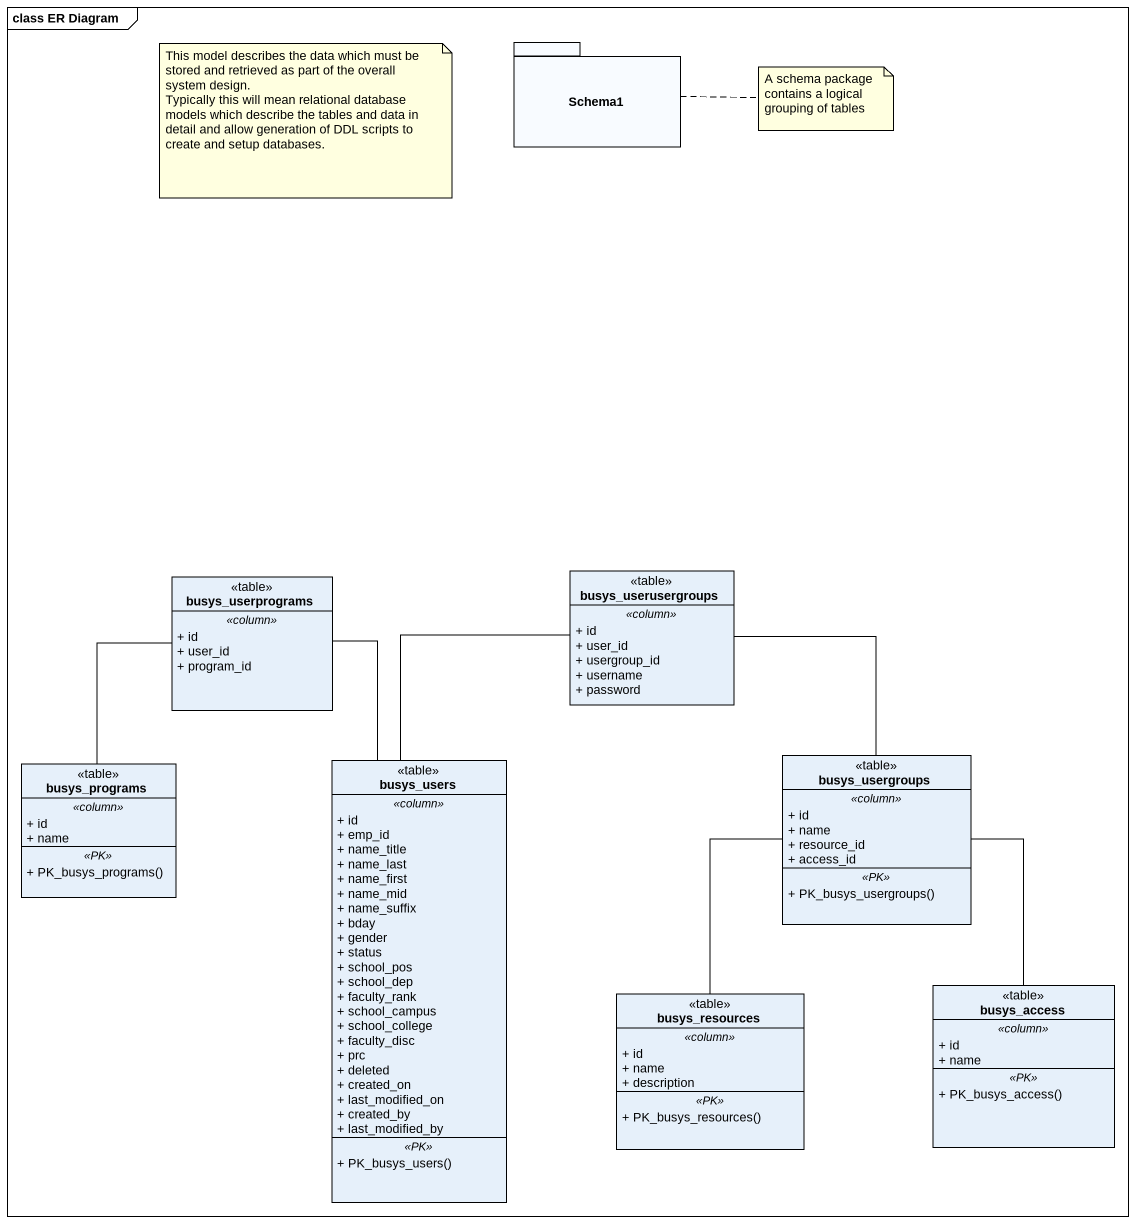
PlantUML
@startuml
mainframe class ER Diagram
hide circle
hide empty members
skinparam classAttributeIconSize 0
package Schema1 {
}
class busys_userprograms <<table>> {
  .. <<column>> ..
  + id
  + user_id
  + program_id
}
class busys_userusergroups <<table>> {
  .. <<column>> ..
  + id
  + user_id
  + usergroup_id
  + username
  + password
}
class busys_programs <<table>> {
  .. <<column>> ..
  + id
  + name
  .. <<PK>> ..
  + PK_busys_programs()
}
class busys_users <<table>> {
  .. <<column>> ..
  + id
  + emp_id
  + name_title
  + name_last
  + name_first
  + name_mid
  + name_suffix
  + bday
  + gender
  + status
  + school_pos
  + school_dep
  + faculty_rank
  + school_campus
  + school_college
  + faculty_disc
  + prc
  + deleted
  + created_on
  + last_modified_on
  + created_by
  + last_modified_by
  .. <<PK>> ..
  + PK_busys_users()
}
class busys_usergroups <<table>> {
  .. <<column>> ..
  + id
  + name
  + resource_id
  + access_id
  .. <<PK>> ..
  + PK_busys_usergroups()
}
class busys_resources <<table>> {
  .. <<column>> ..
  + id
  + name
  + description
  .. <<PK>> ..
  + PK_busys_resources()
}
class busys_access <<table>> {
  .. <<column>> ..
  + id
  + name
  .. <<PK>> ..
  + PK_busys_access()
}
busys_userprograms -- busys_programs
busys_userprograms -- busys_users
busys_userusergroups -- busys_users
busys_userusergroups -- busys_usergroups
busys_usergroups -- busys_resources
busys_access -up- busys_usergroups
note as N1
  This model describes the data which must be stored and retrieved as part of the overall system design.
  Typically this will mean relational database models which describe the tables and data in detail and allow generation of DDL scripts to create and setup databases.
end note
note right of Schema1 : A schema package contains a logical grouping of tables
@enduml
